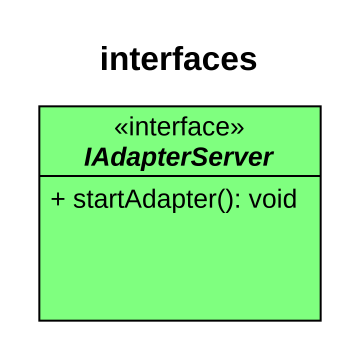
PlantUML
@startuml
title interfaces
hide circle
hide empty members
skinparam classAttributeIconSize 0
interface IAdapterServer <<interface>> #7FFF7F {
  + startAdapter(): void
}
@enduml
